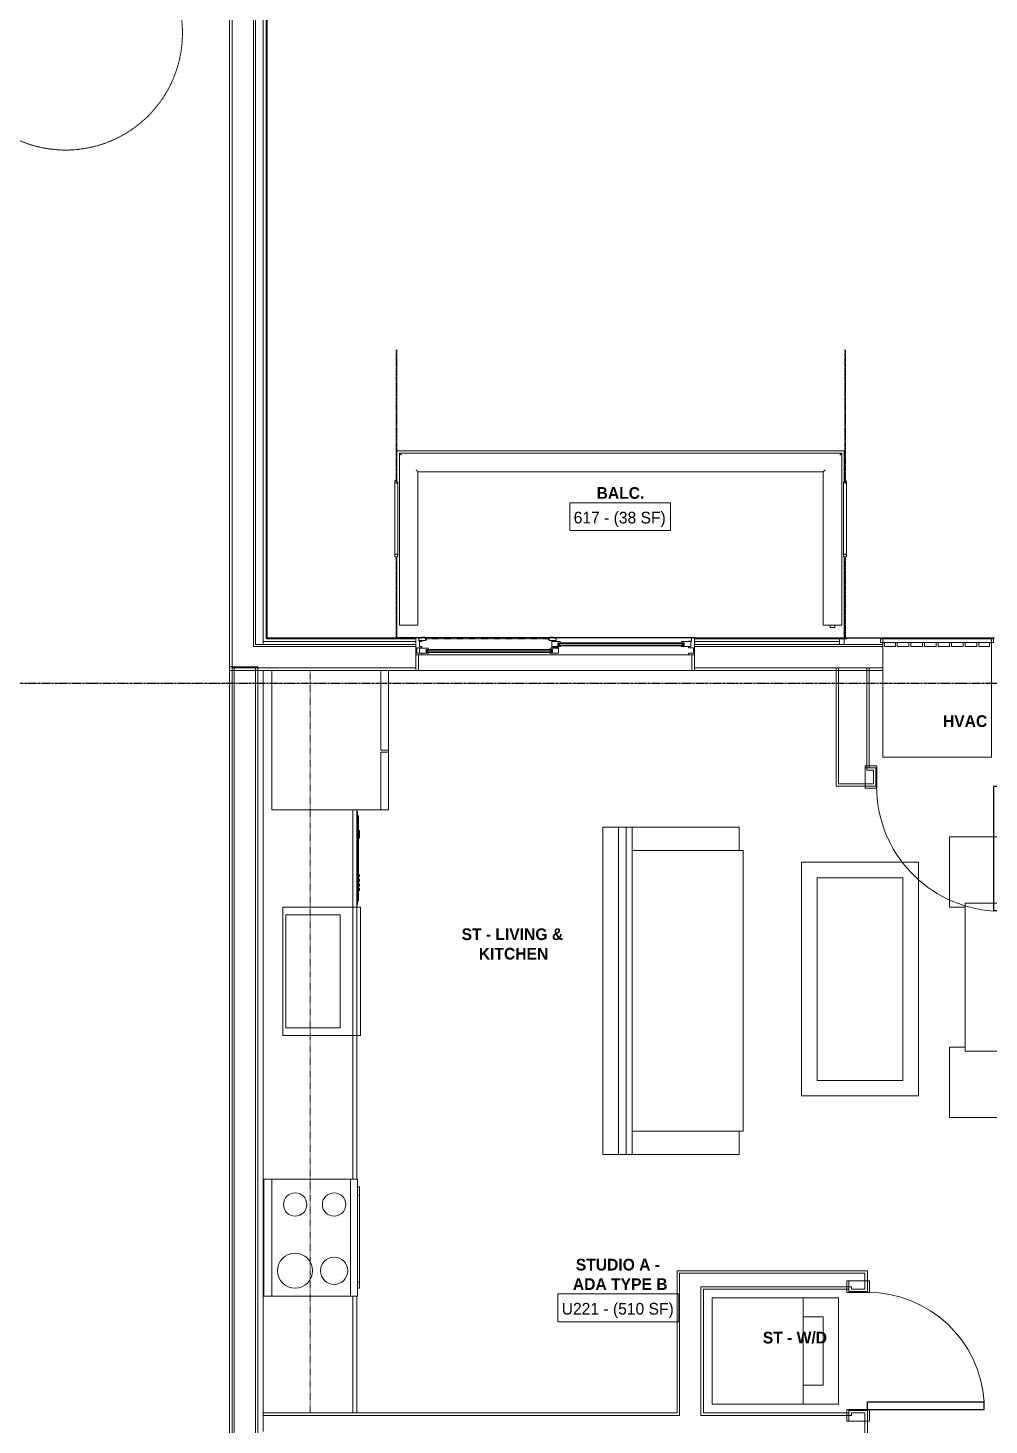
# Model space of a CAD drawing. Header units: inches. Extents: x -4093 to -1777, y 9773 to 12264.
# Drawn here: x -3462.1 to -3215.3, y 10648.8 to 11007.4 of the extents above; entities that cross this region are included whole.
import ezdxf

# ---------------------------------------------------------------- set-up
doc = ezdxf.new("R2010")
doc.units = ezdxf.units.IN
doc.header["$MEASUREMENT"] = 0
for name, pattern in [('Center 1_4_', [0.53125, 0.25, -0.09375, 0.09375, -0.09375]), ('Dash', [0.25, 0.125, -0.125]), ('Grid Line 1_2_', [0.875, 0.5, -0.125, 0.125, -0.125]), ('Hidden 1_8_', [0.1875, 0.125, -0.0625])]:
    doc.linetypes.add(name, pattern=pattern)
for name, color, linetype, lineweight in [('0-1', 7, 'Continuous', 5), ('0-2', 7, 'Continuous', 9), ('A-AREA-IDEN', 2, 'Continuous', 9), ('A-DETL-CNTR', 5, 'Center 1_4_', 9), ('A-DETL-GENF', 92, 'Continuous', 18), ('A-DETL-GENF-2', 92, 'Continuous', 9), ('A-DETL-GENF-HDLN', 1, 'Dash', 9), ('A-DETL-HDLN', 90, 'Hidden 1_8_', 9), ('A-DETL-HDLN-1', 7, 'Hidden 1_8_', 9), ('A-DOOR', 31, 'Continuous', 18), ('A-DOOR-1', 7, 'Continuous', 9), ('A-DOOR-2', 10, 'Continuous', 30), ('A-DOOR-4', 31, 'Continuous', 9), ('A-DOOR-FRAM-2', 31, 'Continuous', 9), ('A-FLOR-1', 7, 'Continuous', 9), ('A-FLOR-2', 192, 'Continuous', 9), ('A-FLOR-HRAL', 11, 'Continuous', 9), ('A-GENM', 5, 'Continuous', 9), ('A-GLAZ-1', 151, 'Continuous', 9), ('A-WALL', 113, 'Continuous', 18), ('A-WALL-1', 7, 'Continuous', 9), ('A-WALL-2', 250, 'Continuous', 18), ('A-WALL-3', 113, 'Continuous', 9), ('I-FURN', 30, 'Continuous', 9), ('I-FURN-1', 7, 'Continuous', 9), ('I-WALL-1', 7, 'Continuous', 9), ('P-SANR-FIXT-1', 7, 'Continuous', 9), ('Q-CASE-1', 7, 'Continuous', 9), ('Q-CASE-HDLN-1', 7, 'Dash', 9), ('Q-SPCQ-1', 7, 'Continuous', 9), ('S-BEAM', 12, 'Continuous', 9), ('S-GRID-1', 1, 'Grid Line 1_2_', 30)]:
    doc.layers.add(name, color=color, linetype=linetype, lineweight=lineweight)
doc.styles.add('Century Gothic', font='ufonts.com_century-gothic.ttf', dxfattribs={"height": 3})
doc.styles.add('Century Gothic_B', font='GOTHICB.TTF', dxfattribs={"height": 3})

# ---------------------------------------------------------------- blocks, each defined once
blk = doc.blocks.new('Entertainment_Center_14771 - Entertainment_Center_14771-1352616-BACKGROUND - 2ND FLOOR')
at = {"layer": 'I-FURN-1'}
for p, q in [((-36, 6.12), (-19, 6.12)), ((-36, 6), (-36, 6.12)), ((-19, 6), (-36, 6)), ((-19, 6), (-36, 6)), ((-36, 6), (-36, -10)), ((-19, 6.12), (19, 6.12)), ((-19, 6), (-19, 6.12)), ((19, 6), (-19, 6)), ((19, 6), (-19, 6)), ((-19, 6), (-19, -6)), ((19, 6.12), (36, 6.12)), ((19, 6.12), (19, 6)), ((36, 6), (19, 6)), ((19, -6), (19, 6)), ((36, 6), (19, 6)), ((36, 6), (36, 6.12)), ((36, -10), (36, 6)), ((-19, -6), (19, -6)), ((-18, -10), (-18, -6)), ((18, -6), (18, -10)), ((-36, -10), (-18, -10)), ((-35.34, -10), (-35.34, -10.03)), ((-35.34, -10.03), (-34.85, -10.03)), ((-34.85, -10.03), (-34.85, -10)), ((-19.66, -10), (-19.66, -10.03)), ((-19.66, -10.03), (-18.66, -10.03)), ((-18.66, -10.03), (-18.66, -10)), ((18, -10), (36, -10)), ((18.66, -10), (18.66, -10.03)), ((18.66, -10.03), (19.66, -10.03)), ((19.66, -10.03), (19.66, -10)), ((34.85, -10), (34.85, -10.03)), ((34.85, -10.03), (35.34, -10.03)), ((35.34, -10.03), (35.34, -10))]:
    blk.add_line(p, q, dxfattribs=at)
blk = doc.blocks.new('Couch-Both_Arms-Generic - 1-1352606-BACKGROUND - 2ND FLOOR')
at = {"layer": 'I-FURN'}
for p, q in [((-42, 13.5), (42, 13.5)), ((42, 13.5), (-42, 13.5)), ((-42, 13.5), (-42, 10)), ((-42, 11.5), (42, 11.5)), ((42, 10), (42, 13.5)), ((-42, 10), (-42, -17.5)), ((-42, 10), (42, 10)), ((-36, -17.5), (-36, 10)), ((36, 10), (36, -17.5)), ((42, -17.5), (42, 10)), ((-42, -17.5), (-36, -17.5)), ((-36, -17.5), (-36, -18.5)), ((36, -18.5), (36, -17.5)), ((36, -17.5), (42, -17.5)), ((-36, -18.5), (36, -18.5))]:
    blk.add_line(p, q, dxfattribs=at)
at = {"layer": 'I-FURN-1'}
for p, q in [((42, 17.5), (-42, 17.5)), ((-42, 17.5), (-42, 13.5)), ((42, 13.5), (42, 17.5))]:
    blk.add_line(p, q, dxfattribs=at)
blk = doc.blocks.new('Table-Coffee - one-1352608-BACKGROUND - 2ND FLOOR')
at = {"layer": 'I-FURN-1'}
for p, q in [((30.72, 18.75), (-29.28, 18.75)), ((-29.28, 18.75), (-29.28, -11.25)), ((30.72, -11.25), (30.72, 18.75)), ((-25.28, -7.25), (-25.28, 14.75)), ((-25.28, 14.75), (26.72, 14.75)), ((26.72, 14.75), (26.72, -7.25)), ((26.72, -7.25), (-25.28, -7.25)), ((-29.28, -11.25), (30.72, -11.25))]:
    blk.add_line(p, q, dxfattribs=at)
blk = doc.blocks.new('SWING - SINGLE - FLUSH - SWING - FLUSH - 2-6 x 6-8 - PASSAGE-4346080-BACKGROUND - 2ND FLOOR')
at = {"layer": 'A-DOOR-1'}
for p, q in [((-15, 2.875), (-18, 2.875)), ((-18, 2.875), (-18, -2.375)), ((-15, -2.375), (-15, 2.875)), ((18, 2.875), (15, 2.875)), ((15, 2.875), (15, -2.375)), ((18, -2.375), (18, 2.875)), ((-18, -2.375), (-15, -2.375)), ((-15, -2.375), (-18, -2.375)), ((-18, -2.375), (-18, -2.875)), ((-18, -2.875), (-15, -2.875)), ((-15, -2.875), (-15, -2.375)), ((15, -2.375), (18, -2.375)), ((18, -2.375), (15, -2.375)), ((15, -2.375), (15, -2.875)), ((15, -2.875), (18, -2.875)), ((18, -2.875), (18, -2.375))]:
    blk.add_line(p, q, dxfattribs=at)
blk.add_arc((15, 2.375), 30.067, 93.81407, 180, dxfattribs=at)
at = {"layer": 'A-DOOR-2'}
for p, q in [((13, 2.375), (13, 32.375)), ((15, 32.375), (13, 32.375)), ((15, 2.375), (15, 32.375)), ((15, 2.375), (13, 2.375))]:
    blk.add_line(p, q, dxfattribs=at)
blk = doc.blocks.new('Stacked Washer and Dryer - 26_x25_ - Private-3627842-BACKGROUND - 2ND FLOOR')
at = {"layer": 'P-SANR-FIXT-1'}
for p, q in [((0, 13.625), (32.4375, 13.625)), ((0, 13.625), (0, -13.625)), ((23.34375, -13.625), (23.34375, 13.625)), ((32.4375, 13.625), (32.4375, -13.625)), ((28.53125, 8.75), (23.34375, 8.75)), ((28.53125, -8.75), (28.53125, 8.75)), ((23.34375, -8.75), (28.53125, -8.75)), ((32.4375, -13.625), (0, -13.625))]:
    blk.add_line(p, q, dxfattribs=at)
blk = doc.blocks.new('SWING - SINGLE - FLUSH - SWING - 32_ x 80_ - WITH ACOUSTICAL SEAL-4346081-BACKGROUND - 2ND FLOOR')
at = {"layer": 'A-DOOR-1'}
for p, q in [((-19, 2.37), (-19, 2.87)), ((-19, 2.87), (-16, 2.87)), ((-19, 2.37), (-16, 2.37)), ((-19, -2.88), (-19, 2.37)), ((-16, 2.37), (-19, 2.37)), ((-16, 2.87), (-16, 2.37)), ((-16, 2.37), (-16, -2.88)), ((16, 2.37), (16, 2.87)), ((16, 2.87), (19, 2.87)), ((16, 2.37), (19, 2.37)), ((16, -2.88), (16, 2.37)), ((19, 2.37), (16, 2.37)), ((19, 2.87), (19, 2.37)), ((19, 2.37), (19, -2.88)), ((-16, -2.88), (-19, -2.88)), ((19, -2.88), (16, -2.88))]:
    blk.add_line(p, q, dxfattribs=at)
blk.add_arc((16, -2.38), 32.07, 180, 266.4241, dxfattribs=at)
at = {"layer": 'A-DOOR-2'}
for p, q in [((14, -2.38), (14, -34.38)), ((16, -2.38), (14, -2.38)), ((16, -2.38), (16, -34.38)), ((16, -34.38), (14, -34.38))]:
    blk.add_line(p, q, dxfattribs=at)
blk = doc.blocks.new('OD_CW_Base Cabinet - OD_CW_Base Cabinet-V29-BACKGROUND - 2ND FLOOR')
at = {"layer": 'Q-CASE-1'}
for p, q in [((36.49, 0), (131.34, 0)), ((161.34, 0), (191.34, 0)), ((0.74, -24), (0.74, -21.81)), ((191.34, -24), (0.74, -24))]:
    blk.add_line(p, q, dxfattribs=at)
blk = doc.blocks.new('OD_CW_Upper Cabinet - OD_CW_Upper Cabinet-4366993-BACKGROUND - 2ND FLOOR')
at = {"layer": 'Q-CASE-HDLN-1'}
for p, q in [((0.74, -24), (0.74, -12)), ((0.74, -12), (191.34, -12)), ((191.34, -12), (191.34, -24)), ((191.34, -24), (0.74, -24))]:
    blk.add_line(p, q, dxfattribs=at)
blk = doc.blocks.new('Refrigerator_-_Side-by-Side_6047 - 36_ X 30_-345559-BACKGROUND - 2ND FLOOR')
at = {"layer": 'Q-SPCQ-1'}
for p, q in [((17.87, 14.42), (-17.88, 14.42)), ((-17.88, 14.42), (-17.88, -15.58)), ((17.87, -15.58), (17.87, 14.42)), ((-17.88, -13.58), (-3.13, -13.58)), ((-17.88, -13.58), (-17.88, -15.58)), ((-3.13, -15.58), (-3.13, -13.58)), ((-2.63, -13.58), (17.87, -13.58)), ((-2.63, -13.58), (-2.63, -15.58)), ((17.87, -15.58), (17.87, -13.58)), ((-17.88, -15.58), (17.87, -15.58)), ((-3.13, -15.58), (-17.88, -15.58)), ((17.87, -15.58), (-2.63, -15.58))]:
    blk.add_line(p, q, dxfattribs=at)
blk = doc.blocks.new('Stainless Steel Farmhous Kitchen Sink - Stainless Steel Farmhous Kitchen Sink-4315883-BACKGROUND - 2ND FLOOR')
at = {"layer": 'P-SANR-FIXT-1'}
for p, q in [((-33, 22.2), (-33, 2.25)), ((0, 22.2), (-33, 22.2)), ((0, 2.25), (0, 22.2)), ((-31, 3), (-31, 16.96)), ((-31, 16.96), (-2, 16.96)), ((-2, 16.96), (-2, 3)), ((-33, 2.25), (0, 2.25)), ((-2, 3), (-31, 3))]:
    blk.add_line(p, q, dxfattribs=at)
blk = doc.blocks.new('CTR - 1st Phase - Unit Layouts_rvt-1-BACKGROUND - 2ND FLOOR')
at = {"layer": 'A-DETL-HDLN-1'}
blk.add_circle((-3452.42, 11006.09), 30, dxfattribs=at)
at = {"layer": 'A-FLOR-1'}
blk.add_line((-3291.66, 10842.51), (-3361.79, 10842.51), dxfattribs=at)
at = {"layer": 'A-WALL-1'}
for p, q in [((-3244.39, 10817.51), (-3246.07, 10817.51)), ((-3244.39, 10812.76), (-3244.39, 10817.51)), ((-3246.07, 10812.76), (-3244.39, 10812.76)), ((-3251.3, 10688.41), (-3295.42, 10688.41)), ((-3295.42, 10688.41), (-3295.42, 10687.78)), ((-3247.17, 10688.41), (-3251.3, 10688.41)), ((-3246.55, 10688.41), (-3247.17, 10688.41)), ((-3246.55, 10683.03), (-3246.55, 10688.41)), ((-3295.42, 10687.78), (-3295.42, 10683.66)), ((-3295.42, 10683.66), (-3295.42, 10651.91)), ((-3288.67, 10683.66), (-3251.3, 10683.66)), ((-3288.67, 10651.91), (-3288.67, 10683.66)), ((-3251.3, 10683.66), (-3251.3, 10683.03)), ((-3251.3, 10683.03), (-3246.55, 10683.03)), ((-3251.3, 10652.53), (-3251.3, 10651.91)), ((-3246.55, 10652.53), (-3251.3, 10652.53)), ((-3246.55, 10643.91), (-3246.55, 10652.53)), ((-3295.42, 10651.91), (-3401.67, 10651.91)), ((-3401.67, 10651.91), (-3401.67, 10647.16)), ((-3251.3, 10651.91), (-3288.67, 10651.91))]:
    blk.add_line(p, q, dxfattribs=at)
at = {"layer": 'A-WALL-2'}
for p, q in [((-3253.95, 10813.38), (-3253.95, 10843.13)), ((-3246.7, 10816.88), (-3246.7, 10843.13)), ((-3246.07, 10816.88), (-3246.7, 10816.88)), ((-3245.01, 10816.88), (-3246.07, 10816.88)), ((-3245.01, 10815.13), (-3245.01, 10816.88)), ((-3245.01, 10813.38), (-3245.01, 10815.13)), ((-3246.7, 10813.38), (-3253.95, 10813.38)), ((-3246.07, 10813.38), (-3246.7, 10813.38)), ((-3246.07, 10813.38), (-3245.01, 10813.38)), ((-3294.8, 10687.78), (-3251.3, 10687.78)), ((-3294.8, 10684.28), (-3294.8, 10687.78)), ((-3251.3, 10687.78), (-3250.67, 10687.78)), ((-3250.67, 10687.78), (-3247.17, 10687.78)), ((-3247.17, 10683.66), (-3247.17, 10687.78)), ((-3294.8, 10683.66), (-3294.8, 10684.28)), ((-3294.8, 10683.66), (-3294.8, 10651.91)), ((-3289.3, 10684.28), (-3251.3, 10684.28)), ((-3289.3, 10683.66), (-3289.3, 10684.28)), ((-3289.3, 10683.66), (-3289.3, 10651.91)), ((-3251.3, 10684.28), (-3250.67, 10684.28)), ((-3250.67, 10684.28), (-3250.67, 10683.66)), ((-3250.67, 10683.66), (-3248.92, 10683.66)), ((-3248.92, 10683.66), (-3247.17, 10683.66)), ((-3294.8, 10651.28), (-3401.67, 10651.28)), ((-3294.8, 10651.91), (-3294.8, 10651.28)), ((-3289.3, 10651.91), (-3289.3, 10651.28)), ((-3289.3, 10651.28), (-3288.67, 10651.28)), ((-3251.3, 10651.28), (-3288.67, 10651.28)), ((-3250.67, 10651.28), (-3251.3, 10651.28)), ((-3250.67, 10651.91), (-3250.67, 10651.28)), ((-3248.92, 10651.91), (-3250.67, 10651.91)), ((-3247.17, 10651.91), (-3248.92, 10651.91)), ((-3247.17, 10643.91), (-3247.17, 10651.91))]:
    blk.add_line(p, q, dxfattribs=at)
at = {"layer": 'I-WALL-1'}
for p, q in [((-3254.57, 10843.13), (-3254.57, 10812.76)), ((-3246.07, 10843.13), (-3254.57, 10843.13)), ((-3246.07, 10817.51), (-3246.07, 10843.13)), ((-3254.57, 10812.76), (-3253.95, 10812.76)), ((-3253.95, 10812.76), (-3246.07, 10812.76))]:
    blk.add_line(p, q, dxfattribs=at)
at = {"layer": 'Q-CASE-1'}
for p, q in [((-3401.67, 10842.51), (-3399.49, 10842.51)), ((-3401.67, 10651.91), (-3401.67, 10842.51)), ((-3378.67, 10806.76), (-3378.67, 10711.91)), ((-3378.67, 10711.91), (-3378.67, 10806.76)), ((-3377.67, 10806.76), (-3377.67, 10711.91)), ((-3378.67, 10681.91), (-3378.67, 10651.91)), ((-3378.67, 10651.91), (-3378.67, 10681.91)), ((-3377.67, 10681.91), (-3377.67, 10651.91))]:
    blk.add_line(p, q, dxfattribs=at)
at = {"layer": 'Q-SPCQ-1'}
for p, q in [((-3377.65, 10806.26), (-3377.67, 10806.26)), ((-3377.46, 10783.33), (-3377.46, 10806.06)), ((-3377.21, 10805.17), (-3377.46, 10805.17)), ((-3377.21, 10805.17), (-3377.21, 10783.35)), ((-3376.96, 10801.44), (-3377.21, 10801.44)), ((-3377.21, 10799.47), (-3376.96, 10799.47)), ((-3376.96, 10801.44), (-3376.96, 10800.45)), ((-3376.96, 10800.45), (-3376.96, 10799.47)), ((-3376.96, 10790.11), (-3377.21, 10790.11)), ((-3377.21, 10789.52), (-3376.96, 10789.52)), ((-3376.96, 10788.93), (-3377.21, 10788.93)), ((-3377.21, 10788.34), (-3376.96, 10788.34)), ((-3376.96, 10790.11), (-3376.96, 10789.52)), ((-3376.96, 10788.93), (-3376.96, 10788.34)), ((-3376.96, 10787.75), (-3377.21, 10787.75)), ((-3377.21, 10787.16), (-3376.96, 10787.16)), ((-3376.96, 10786.57), (-3377.21, 10786.57)), ((-3377.21, 10785.98), (-3376.96, 10785.98)), ((-3376.96, 10787.75), (-3376.96, 10787.16)), ((-3376.96, 10786.57), (-3376.96, 10785.98)), ((-3377.67, 10782.26), (-3377.65, 10782.26)), ((-3377.21, 10783.35), (-3377.46, 10783.35)), ((-3377.46, 10782.46), (-3377.46, 10783.33)), ((-3401.49, 10711.91), (-3399.49, 10711.91)), ((-3401.49, 10681.91), (-3401.49, 10711.91)), ((-3399.49, 10711.91), (-3379.24, 10711.91)), ((-3399.49, 10681.91), (-3399.49, 10711.91)), ((-3379.24, 10681.91), (-3379.24, 10711.91)), ((-3377.49, 10711.91), (-3379.24, 10711.91)), ((-3379.24, 10711.91), (-3379.24, 10681.91)), ((-3377.49, 10711.91), (-3377.49, 10681.91)), ((-3376.99, 10709.91), (-3377.49, 10709.91)), ((-3376.99, 10709.91), (-3376.99, 10707.78)), ((-3376.99, 10707.78), (-3377.49, 10707.78)), ((-3376.99, 10707.78), (-3376.99, 10685.52)), ((-3377.49, 10685.52), (-3376.99, 10685.52)), ((-3376.99, 10685.52), (-3376.99, 10683.91)), ((-3399.49, 10681.91), (-3401.49, 10681.91)), ((-3379.24, 10681.91), (-3399.49, 10681.91)), ((-3379.24, 10681.91), (-3377.49, 10681.91)), ((-3377.49, 10683.91), (-3376.99, 10683.91))]:
    blk.add_line(p, q, dxfattribs=at)
for centre, radius, start, end in [((-3377.65, 10806.06), 0.197, 0, 90), ((-3377.65, 10806.06), 0.197, 15, 75), ((-3378.53, 10783.33), 1.07, 323.6564, 0), ((-3377.65, 10782.46), 0.197, 270, 0), ((-3393.49, 10705.41), 3, 90, 270), ((-3393.49, 10705.41), 3, 270, 90), ((-3383.49, 10705.41), 3, 90, 270), ((-3383.49, 10705.41), 3, 270, 90), ((-3393.49, 10688.41), 4.5, 90, 270), ((-3393.49, 10688.41), 4.5, 270, 90), ((-3383.49, 10688.41), 3.5, 90, 270), ((-3383.49, 10688.41), 3.5, 270, 90)]:
    blk.add_arc(centre, radius, start, end, dxfattribs=at)
at = {"layer": '0-2'}
for name, p, rotation in [('OD_CW_Base Cabinet - OD_CW_Base Cabinet-V29-BACKGROUND - 2ND FLOOR', (-3377.67, 10843.25), 270.0000000000046), ('OD_CW_Upper Cabinet - OD_CW_Upper Cabinet-4366993-BACKGROUND - 2ND FLOOR', (-3377.67, 10843.25), 269.9999999999841), ('Refrigerator_-_Side-by-Side_6047 - 36_ X 30_-345559-BACKGROUND - 2ND FLOOR', (-3385.06, 10824.63), 89.99999999999937), ('Couch-Both_Arms-Generic - 1-1352606-BACKGROUND - 2ND FLOOR', (-3296.95, 10760.26), 89.9999999999797), ('Entertainment_Center_14771 - Entertainment_Center_14771-1352616-BACKGROUND - 2ND FLOOR', (-3215.45, 10763.77), 269.9999999999737), ('Table-Coffee - one-1352608-BACKGROUND - 2ND FLOOR', (-3252.2, 10763.98), 269.9999999999835), ('Stainless Steel Farmhous Kitchen Sink - Stainless Steel Farmhous Kitchen Sink-4315883-BACKGROUND - 2ND FLOOR', (-3398.9, 10748.76), 269.9999999999998), ('SWING - SINGLE - FLUSH - SWING - FLUSH - 2-6 x 6-8 - PASSAGE-4346080-BACKGROUND - 2ND FLOOR', (-3248.92, 10667.78), 269.9999999999741)]:
    blk.add_blockref(name, p, dxfattribs=dict(at, rotation=rotation))
for name, p in [('SWING - SINGLE - FLUSH - SWING - 32_ x 80_ - WITH ACOUSTICAL SEAL-4346081-BACKGROUND - 2ND FLOOR', (-3228.14, 10815.13)), ('Stacked Washer and Dryer - 26_x25_ - Private-3627842-BACKGROUND - 2ND FLOOR', (-3286.42, 10667.78))]:
    blk.add_blockref(name, p, dxfattribs=at)
blk = doc.blocks.new('CTR - 1st Phase - Common Walls_rvt-1-BACKGROUND - 2ND FLOOR')
at = {"layer": 'A-WALL-2'}
for p, q in [((-3409.67, 10451.54), (-3409.67, 10843.41)), ((-3409.17, 10452.04), (-3409.17, 10843.41)), ((-3403.67, 10457.54), (-3403.67, 10843.41))]:
    blk.add_line(p, q, dxfattribs=at)
at = {"layer": 'I-WALL-1'}
for p, q in [((-3410.3, 10843.41), (-3410.3, 10450.91)), ((-3403.05, 10843.41), (-3410.3, 10843.41)), ((-3403.05, 10458.16), (-3403.05, 10843.41))]:
    blk.add_line(p, q, dxfattribs=at)
blk = doc.blocks.new('CTR - 1st Phase - Structure_rvt-1-BACKGROUND - 2ND FLOOR')
at = {"layer": 'S-GRID-1'}
blk.add_line((-1777.25, 10839.19), (-4076.95, 10839.19), dxfattribs=at)
blk = doc.blocks.new('V-Series_EWC4_SPVU_RFA_2015 - 2ND AND 3RD FLOOR-2226480-BACKGROUND - 2ND FLOOR')
at = {"layer": 'A-GENM'}
for p, q in [((-3859.97, 11740.34), (-3859.97, 11739.78)), ((-3858.97, 11740.34), (-3859.97, 11740.34)), ((-3859.97, 11739.78), (-3859.97, 11711.9)), ((-3858.97, 11739.78), (-3859.97, 11739.78)), ((-3859.97, 11739.78), (-3858.97, 11739.78)), ((-3858.97, 11739.78), (-3858.97, 11740.34)), ((-3858.97, 11711.9), (-3858.97, 11739.78)), ((-3829.54, 11739.78), (-3858.97, 11739.78)), ((-3858.97, 11739.78), (-3858.97, 11739.34)), ((-3858.97, 11739.34), (-3857.97, 11739.34)), ((-3857.97, 11739.34), (-3857.97, 11736.54)), ((-3829.54, 11711.9), (-3829.54, 11739.78)), ((-3857.97, 11736.54), (-3858.97, 11736.54)), ((-3858.97, 11736.54), (-3858.97, 11736.04)), ((-3858.97, 11736.04), (-3857.97, 11736.04)), ((-3857.97, 11736.04), (-3857.97, 11733.06)), ((-3857.97, 11733.06), (-3858.97, 11733.06)), ((-3858.97, 11733.06), (-3858.97, 11732.56)), ((-3858.97, 11732.56), (-3857.97, 11732.56)), ((-3857.97, 11732.56), (-3857.97, 11729.57)), ((-3857.97, 11729.57), (-3858.97, 11729.57)), ((-3858.97, 11729.57), (-3858.97, 11729.07)), ((-3858.97, 11729.07), (-3857.97, 11729.07)), ((-3857.97, 11729.07), (-3857.97, 11726.09)), ((-3857.97, 11726.09), (-3858.97, 11726.09)), ((-3858.97, 11726.09), (-3858.97, 11725.59)), ((-3858.97, 11725.59), (-3857.97, 11725.59)), ((-3857.97, 11725.59), (-3857.97, 11722.61)), ((-3857.97, 11722.61), (-3858.97, 11722.61)), ((-3858.97, 11722.61), (-3858.97, 11722.11)), ((-3858.97, 11722.11), (-3857.97, 11722.11)), ((-3857.97, 11722.11), (-3857.97, 11719.12)), ((-3857.97, 11719.12), (-3858.97, 11719.12)), ((-3858.97, 11719.12), (-3858.97, 11718.62)), ((-3858.97, 11718.62), (-3857.97, 11718.62)), ((-3857.97, 11718.62), (-3857.97, 11715.64)), ((-3857.97, 11715.64), (-3858.97, 11715.64)), ((-3858.97, 11715.64), (-3858.97, 11715.14)), ((-3858.97, 11715.14), (-3857.97, 11715.14)), ((-3857.97, 11715.14), (-3857.97, 11712.34)), ((-3859.97, 11711.9), (-3858.97, 11711.9)), ((-3859.97, 11711.9), (-3859.97, 11711.34)), ((-3858.97, 11711.9), (-3859.97, 11711.9)), ((-3859.97, 11711.34), (-3858.97, 11711.34)), ((-3857.97, 11712.34), (-3858.97, 11712.34)), ((-3858.97, 11712.34), (-3858.97, 11711.9)), ((-3858.97, 11711.34), (-3858.97, 11711.9)), ((-3858.97, 11711.9), (-3829.54, 11711.9))]:
    blk.add_line(p, q, dxfattribs=at)
blk = doc.blocks.new('Perforated Panel at Magic-Pak - hvac panel - 2nd floor 2-2702973-BACKGROUND - 2ND FLOOR')
at = {"layer": 'A-GLAZ-1'}
for p, q in [((19.01, 4.19), (-19.01, 4.19)), ((-19.01, 4.12), (19.01, 4.12))]:
    blk.add_line(p, q, dxfattribs=at)
blk = doc.blocks.new('Door-Sliding-Marvin-2_Panel_Patio_Door-Essential - RR-MARVIN ESSENTIAL SLIDING - 6_-0_X6_-10_ - 2ND FLOOR-3440528-BACKGROUND - 2ND FLOOR')
at = {"layer": 'A-DETL-GENF'}
for p, q in [((-35.75, 0.19), (-34.25, 0.19)), ((-35.75, -4.28), (-35.75, 0.19)), ((-34.25, 0.19), (-34.25, -0.1)), ((35.75, 0.19), (34.25, 0.19)), ((34.25, 0.19), (34.25, -0.1)), ((35.75, -4.28), (35.75, 0.19)), ((-37.25, -3.19), (-37.25, -3.23)), ((-35.91, -3.19), (-37.25, -3.19)), ((-35.75, -3.23), (-37.25, -3.23)), ((-35.75, -3.08), (-35.91, -3.08)), ((-35.91, -3.19), (-35.91, -3.08)), ((-35.5, -0.25), (-34.39, -0.25)), ((-35.5, -1.63), (-35.5, -0.25)), ((-35.5, -1.63), (-34.25, -1.63)), ((-34.25, -3.31), (-35, -3.31)), ((-35, -3.31), (-35, -4.28)), ((-32.41, -1.94), (-34.81, -1.94)), ((-34.81, -1.94), (-34.81, -3.19)), ((-34.81, -3.19), (-32.46, -3.19)), ((-34.39, -0.25), (-34.25, -0.1)), ((-34.25, -1.63), (-34.25, -1.94)), ((-34.25, -3.19), (-34.25, -3.31)), ((-33.09, -2.13), (-32.34, -2.13)), ((-33.09, -2.88), (-33.09, -2.13)), ((-32.38, -2.88), (-33.09, -2.88)), ((-32.98, -2.13), (-0.77, -2.13)), ((-32.98, -2.27), (-32.98, -2.13)), ((-32.98, -2.27), (-0.77, -2.27)), ((-32.98, -2.72), (-0.77, -2.72)), ((-32.98, -2.72), (-32.98, -2.88)), ((-32.98, -2.88), (-0.77, -2.88)), ((-32.87, -2.72), (-32.87, -2.27)), ((-32.61, -2.72), (-32.61, -2.27)), ((-32.46, -3.19), (-32.38, -2.88)), ((-32.34, -2), (-32.41, -1.94)), ((-32.34, -2.13), (-32.34, -2)), ((-1.41, -2), (-1.34, -1.94)), ((-1.41, -2.13), (-1.41, -2)), ((-0.66, -2.13), (-1.41, -2.13)), ((-1.29, -3.19), (-1.38, -2.88)), ((-1.38, -2.88), (-0.66, -2.88)), ((-1.34, -1.94), (0.87, -1.94)), ((0.87, -3.19), (-1.29, -3.19)), ((-1.14, -2.72), (-1.14, -2.27)), ((1.34, -0.25), (-0.88, -0.25)), ((-0.88, -0.25), (-0.88, -1.72)), ((-0.88, -1.5), (1.29, -1.5)), ((0.24, -1.82), (-0.88, -1.72)), ((-0.88, -2.72), (-0.88, -2.27)), ((-0.77, -2.27), (-0.77, -2.13)), ((-0.77, -2.72), (-0.77, -2.88)), ((-0.66, -2.88), (-0.66, -2.13)), ((-0.24, -1.58), (-0.43, -1.58)), ((-0.43, -1.58), (-0.43, -1.68)), ((-0.43, -1.68), (0.43, -1.76)), ((-0.24, -1.51), (-0.24, -1.58)), ((-0.24, -1.62), (-0.24, -1.7)), ((-0.24, -1.62), (0.87, -1.72)), ((-0.24, -4.05), (-0.24, -3.53)), ((-0.24, -3.53), (1.51, -3.53)), ((0.24, -1.82), (0.24, -1.74)), ((0.24, -1.86), (0.43, -1.86)), ((0.24, -1.93), (0.24, -1.86)), ((0.43, -1.86), (0.43, -1.76)), ((0.66, -1.19), (0.66, -0.44)), ((0.66, -0.44), (1.41, -0.44)), ((1.37, -1.19), (0.66, -1.19)), ((0.77, -0.44), (33.04, -0.44)), ((0.77, -0.58), (0.77, -0.44)), ((0.77, -0.58), (33.04, -0.58)), ((0.77, -1.04), (33.04, -1.04)), ((0.77, -1.04), (0.77, -1.19)), ((0.77, -1.19), (33.04, -1.19)), ((0.87, -1.72), (0.87, -3.19)), ((0.88, -1.04), (0.88, -0.58)), ((1.14, -1.04), (1.14, -0.58)), ((1.29, -1.5), (1.37, -1.19)), ((1.41, -0.31), (1.34, -0.25)), ((1.41, -0.44), (1.41, -0.31)), ((1.51, -3.53), (1.51, -3.65)), ((32.41, -0.31), (32.47, -0.25)), ((32.41, -0.44), (32.41, -0.31)), ((33.16, -0.44), (32.41, -0.44)), ((32.52, -1.5), (32.44, -1.19)), ((32.44, -1.19), (33.16, -1.19)), ((32.47, -0.25), (34.84, -0.25)), ((34.84, -1.5), (32.52, -1.5)), ((32.68, -1.04), (32.68, -0.58)), ((32.93, -1.04), (32.93, -0.58)), ((33.04, -0.58), (33.04, -0.44)), ((33.04, -1.04), (33.04, -1.19)), ((33.16, -1.19), (33.16, -0.44)), ((33.25, -3.53), (33.25, -3.65)), ((35, -3.53), (33.25, -3.53)), ((34.39, -0.25), (34.25, -0.1)), ((35.5, -1.63), (34.25, -1.63)), ((34.25, -1.63), (34.25, -1.94)), ((34.81, -1.94), (34.25, -1.94)), ((34.81, -3.19), (34.25, -3.19)), ((34.25, -3.19), (34.25, -3.31)), ((34.25, -3.31), (35, -3.31)), ((35.5, -0.25), (34.39, -0.25)), ((34.81, -1.94), (34.81, -3.19)), ((34.84, -0.25), (34.84, -1.5)), ((35, -3.31), (35, -4.28)), ((35.5, -1.63), (35.5, -0.25)), ((35.75, -3.08), (35.9, -3.08)), ((35.75, -3.23), (37.25, -3.23)), ((35.9, -3.19), (35.9, -3.08)), ((35.9, -3.19), (37.25, -3.19)), ((37.25, -3.19), (37.25, -3.23)), ((-35, -4.28), (-35.75, -4.28)), ((0.34, -4.05), (-0.24, -4.05)), ((0.6, -4.36), (0.34, -4.05)), ((1.35, -4.36), (0.6, -4.36)), ((1.35, -4.05), (1.51, -4.05)), ((1.35, -4.05), (1.35, -4.36)), ((1.51, -3.65), (1.75, -3.65)), ((1.51, -3.69), (1.51, -4.05)), ((1.71, -3.69), (1.51, -3.69)), ((1.64, -3.83), (1.64, -3.94)), ((1.64, -3.83), (1.71, -3.83)), ((1.75, -3.94), (1.64, -3.94)), ((1.71, -3.83), (1.71, -3.69)), ((1.75, -3.65), (1.75, -3.94)), ((33.25, -3.65), (33.01, -3.65)), ((33.01, -3.65), (33.01, -3.94)), ((33.01, -3.94), (33.12, -3.94)), ((33.05, -3.69), (33.25, -3.69)), ((33.05, -3.83), (33.05, -3.69)), ((33.12, -3.83), (33.05, -3.83)), ((33.12, -3.83), (33.12, -3.94)), ((33.25, -3.69), (33.25, -4.05)), ((33.41, -4.05), (33.25, -4.05)), ((33.41, -4.05), (33.41, -4.36)), ((33.41, -4.36), (34.16, -4.36)), ((34.16, -4.36), (34.42, -4.05)), ((34.42, -4.05), (35, -4.05)), ((35, -4.28), (35.75, -4.28))]:
    blk.add_line(p, q, dxfattribs=at)
at = {"layer": 'A-DETL-GENF-2'}
for p, q in [((-32.87, -2.72), (-32.87, -2.27)), ((-32.61, -2.72), (-32.61, -2.27))]:
    blk.add_line(p, q, dxfattribs=at)
at = {"layer": 'A-DETL-GENF-HDLN'}
blk.add_line((1.75, -3.94), (33.01, -3.94), dxfattribs=at)
at = {"layer": 'A-DOOR'}
for p, q in [((-35.75, 4.19), (-35.06, 4.19)), ((-35.75, 0.22), (-35.75, 4.19)), ((-35.06, 4.19), (-35.06, 0.22)), ((35.06, 4.19), (35.75, 4.19)), ((35.06, 0.22), (35.06, 4.19)), ((35.75, 4.19), (35.75, 0.22)), ((-35.06, 0.22), (-35.75, 0.22)), ((35.75, 0.22), (35.06, 0.22))]:
    blk.add_line(p, q, dxfattribs=at)
at = {"layer": 'A-DOOR-4'}
for p, q in [((-35.75, -4.25), (-35.75, -4.19)), ((35.75, -4.19), (-35.75, -4.19)), ((35.75, -4.25), (-35.75, -4.25)), ((35.75, -4.19), (35.75, -4.25)), ((40.68, -4.25), (35.75, -4.25)), ((40.68, -4.19), (40.68, -4.25))]:
    blk.add_line(p, q, dxfattribs=at)
at = {"layer": 'A-DOOR-FRAM-2'}
for p, q in [((-35.75, 0.19), (35.75, 0.19)), ((-35.75, -4.28), (-35.75, 0.19)), ((35.75, 0.19), (35.75, -4.28)), ((35.75, -4.28), (-35.75, -4.28))]:
    blk.add_line(p, q, dxfattribs=at)
blk = doc.blocks.new('Railing - Baluster_01-2700443-BACKGROUND - 2ND FLOOR')
at = {"layer": 'A-FLOR-HRAL'}
for p, q in [((-0.59, 1.18), (0.59, 1.18)), ((-0.59, 0.59), (-0.59, 1.18)), ((0.59, 1.18), (0.59, 0.59))]:
    blk.add_line(p, q, dxfattribs=at)
blk = doc.blocks.new('Railing - Railing-3415169-BACKGROUND - 2ND FLOOR')
at = {"layer": 'A-FLOR-HRAL'}
for p, q in [((-3253.15, 10898.25), (-3366.7, 10898.25)), ((-3366.7, 10898.25), (-3366.7, 10854.14)), ((-3253.15, 10854.14), (-3253.15, 10898.25)), ((-3361.97, 10893.53), (-3257.87, 10893.53)), ((-3361.97, 10854.14), (-3361.97, 10893.53)), ((-3257.87, 10893.53), (-3257.87, 10854.14)), ((-3366.23, 10854.14), (-3366.7, 10854.14)), ((-3362.45, 10854.14), (-3366.23, 10854.14)), ((-3361.97, 10854.14), (-3362.45, 10854.14)), ((-3257.4, 10854.14), (-3257.87, 10854.14)), ((-3253.62, 10854.14), (-3257.4, 10854.14)), ((-3253.15, 10854.14), (-3253.62, 10854.14))]:
    blk.add_line(p, q, dxfattribs=at)
for points, knots in [([(-3366.7, 10898.25), (-3366.7, 10898.25), (-3366.69, 10898.24), (-3366.66, 10898.22), (-3366.64, 10898.19), (-3366.61, 10898.16), (-3366.58, 10898.13), (-3366.55, 10898.11), (-3366.51, 10898.07), (-3366.47, 10898.02), (-3366.44, 10897.99), (-3366.4, 10897.95), (-3366.33, 10897.88), (-3366.27, 10897.82), (-3366.23, 10897.78)], [0, 0, 0, 0, 0.166667, 0.25, 0.333333, 0.416667, 0.458333, 0.5, 0.583333, 0.666667, 0.708333, 0.75, 0.833333, 1, 1, 1, 1]), ([(-3253.15, 10898.25), (-3253.15, 10898.25), (-3253.16, 10898.24), (-3253.18, 10898.22), (-3253.21, 10898.19), (-3253.24, 10898.16), (-3253.27, 10898.13), (-3253.29, 10898.11), (-3253.33, 10898.07), (-3253.38, 10898.02), (-3253.41, 10897.99), (-3253.45, 10897.95), (-3253.52, 10897.88), (-3253.58, 10897.82), (-3253.62, 10897.78)], [0, 0, 0, 0, 0.166667, 0.25, 0.333333, 0.416667, 0.458333, 0.5, 0.583333, 0.666667, 0.708333, 0.75, 0.833333, 1, 1, 1, 1]), ([(-3362.45, 10894), (-3362.4, 10893.96), (-3362.34, 10893.9), (-3362.27, 10893.82), (-3362.22, 10893.77), (-3362.18, 10893.74), (-3362.15, 10893.7), (-3362.12, 10893.67), (-3362.09, 10893.64), (-3362.06, 10893.62), (-3362.04, 10893.59), (-3362.01, 10893.56), (-3361.98, 10893.54), (-3361.97, 10893.53), (-3361.97, 10893.53)], [0, 0, 0, 0, 0.166667, 0.25, 0.333333, 0.375, 0.416667, 0.5, 0.541667, 0.583333, 0.666667, 0.75, 0.833333, 1, 1, 1, 1]), ([(-3257.4, 10894), (-3257.44, 10893.96), (-3257.5, 10893.9), (-3257.58, 10893.82), (-3257.63, 10893.77), (-3257.66, 10893.74), (-3257.7, 10893.7), (-3257.73, 10893.67), (-3257.76, 10893.64), (-3257.78, 10893.62), (-3257.81, 10893.59), (-3257.84, 10893.56), (-3257.87, 10893.54), (-3257.87, 10893.53), (-3257.87, 10893.53)], [0, 0, 0, 0, 0.166667, 0.25, 0.333333, 0.375, 0.416667, 0.5, 0.541667, 0.583333, 0.666667, 0.75, 0.833333, 1, 1, 1, 1])]:
    blk.add_open_spline(points, degree=3, knots=knots, dxfattribs=at)
at = {"rotation": 180}
blk.add_blockref('Railing - Baluster_01-2700443-BACKGROUND - 2ND FLOOR', (-3255.51, 10854.73), dxfattribs=at)
blk = doc.blocks.new('Walls 29 - Walls 1-3287339-BACKGROUND - 2ND FLOOR')
at = {"layer": 'S-BEAM'}
for p, q in [((-3252.7, 10890.93), (-3252.7, 10871.99)), ((-3251.95, 10871.99), (-3251.95, 10890.93))]:
    blk.add_line(p, q, dxfattribs=at)
at = {"layer": 'S-BEAM', "flags": 128}
for points in [[(-3251.95, 10871.99), (-3251.96, 10872.09), (-3252, 10872.18), (-3252.05, 10872.26), (-3252.12, 10872.32), (-3252.2, 10872.37), (-3252.28, 10872.39), (-3252.37, 10872.39), (-3252.46, 10872.37), (-3252.54, 10872.32), (-3252.61, 10872.26), (-3252.66, 10872.18), (-3252.69, 10872.09), (-3252.7, 10871.99)], [(-3252.7, 10871.99), (-3252.69, 10871.89), (-3252.66, 10871.8), (-3252.61, 10871.72), (-3252.54, 10871.66), (-3252.46, 10871.62), (-3252.37, 10871.59), (-3252.28, 10871.59), (-3252.2, 10871.62), (-3252.12, 10871.66), (-3252.05, 10871.72), (-3252, 10871.8), (-3251.96, 10871.89), (-3251.95, 10871.99)]]:
    blk.add_lwpolyline(points, dxfattribs=at)
at = {"layer": 'S-BEAM'}
blk.add_ellipse((-3252.33, 10890.93), major_axis=(0.375, 0), ratio=0.93544, start_param=0, end_param=2.081897, dxfattribs=at)
blk = doc.blocks.new('Walls 32 - Walls 1-3287348-BACKGROUND - 2ND FLOOR')
at = {"layer": 'S-BEAM'}
for p, q in [((-3367.9, 10890.93), (-3367.9, 10871.99)), ((-3367.15, 10871.99), (-3367.15, 10890.93))]:
    blk.add_line(p, q, dxfattribs=at)
at = {"layer": 'S-BEAM', "flags": 128}
for points in [[(-3367.15, 10871.99), (-3367.16, 10872.09), (-3367.2, 10872.18), (-3367.25, 10872.26), (-3367.31, 10872.32), (-3367.39, 10872.37), (-3367.48, 10872.39), (-3367.57, 10872.39), (-3367.66, 10872.37), (-3367.74, 10872.32), (-3367.81, 10872.26), (-3367.86, 10872.18), (-3367.89, 10872.09), (-3367.9, 10871.99)], [(-3367.9, 10871.99), (-3367.89, 10871.89), (-3367.86, 10871.8), (-3367.81, 10871.72), (-3367.74, 10871.66), (-3367.66, 10871.62), (-3367.57, 10871.59), (-3367.48, 10871.59), (-3367.39, 10871.62), (-3367.31, 10871.66), (-3367.25, 10871.72), (-3367.2, 10871.8), (-3367.16, 10871.89), (-3367.15, 10871.99)]]:
    blk.add_lwpolyline(points, dxfattribs=at)
at = {"layer": 'S-BEAM'}
blk.add_ellipse((-3367.53, 10890.93), major_axis=(0.375, 0), ratio=0.93544, start_param=1.047198, end_param=3.141593, dxfattribs=at)

msp = doc.modelspace()

# ---------------------------------------------------------------- linework, layer by layer
at = {"layer": 'A-AREA-IDEN', "flags": 128}
for points in [[(-3322.97, 10885.57), (-3297.13, 10885.57), (-3297.13, 10878.41), (-3322.97, 10878.41)], [(-3326.04, 10682.47), (-3294.95, 10682.47), (-3294.95, 10675.31), (-3326.04, 10675.31)]]:
    msp.add_lwpolyline(points, close=True, dxfattribs=at)
at = {"layer": 'A-DETL-CNTR'}
for p, q in [((-3367.52, 10890.53), (-3367.52, 10924.78)), ((-3252.32, 10890.53), (-3252.32, 10924.78)), ((-3367.52, 10850.89), (-3367.52, 10871.59)), ((-3252.32, 10850.89), (-3252.32, 10871.59))]:
    msp.add_line(p, q, dxfattribs=at)
at = {"layer": 'A-DETL-HDLN'}
for p, q in [((-3367.34, 10890.47), (-3367.34, 10924.78)), ((-3252.14, 10890.47), (-3252.14, 10924.78)), ((-3367.34, 10850.95), (-3367.34, 10871.65)), ((-3252.14, 10850.89), (-3252.14, 10871.65))]:
    msp.add_line(p, q, dxfattribs=at)
at = {"layer": 'A-FLOR-2'}
for p, q in [((-3367.34, 10898.89), (-3367.34, 10890.85)), ((-3252.51, 10898.89), (-3367.34, 10898.89)), ((-3252.51, 10890.86), (-3252.51, 10898.89)), ((-3367.34, 10871.65), (-3367.34, 10850.95)), ((-3252.51, 10850.89), (-3252.51, 10871.64)), ((-3252.51, 10849.14), (-3252.51, 10850.64))]:
    msp.add_line(p, q, dxfattribs=at)
at = {"layer": 'A-WALL'}
for p, q in [((-3409.67, 10842.51), (-3409.67, 11068.78)), ((-3404.17, 10848.64), (-3404.17, 11068.78)), ((-3403.67, 10849.14), (-3403.67, 11068.78)), ((-3401.67, 10849.14), (-3401.67, 11068.78)), ((-3400.92, 10850.64), (-3400.92, 11068.78)), ((-3362.47, 10849.89), (-3401.67, 10849.89)), ((-3362.47, 10850.64), (-3400.92, 10850.64)), ((-3253.7, 10850.64), (-3290.97, 10850.64)), ((-3253.7, 10849.89), (-3290.97, 10849.89)), ((-3362.47, 10848.64), (-3404.17, 10848.64)), ((-3362.47, 10849.14), (-3403.67, 10849.14)), ((-3253.7, 10849.14), (-3290.97, 10849.14)), ((-3242.61, 10848.64), (-3290.97, 10848.64)), ((-3362.47, 10843.14), (-3409.67, 10843.14)), ((-3242.61, 10843.14), (-3290.97, 10843.14))]:
    msp.add_line(p, q, dxfattribs=at)
at = {"layer": 'A-WALL-3'}
for p, q in [((-3400.67, 10850.89), (-3400.67, 11104.28)), ((-3410.3, 11068.78), (-3410.3, 10842.51)), ((-3362.47, 10850.89), (-3400.67, 10850.89)), ((-3251.95, 10850.89), (-3290.97, 10850.89)), ((-3253.7, 10849.14), (-3253.7, 10850.64)), ((-3253.7, 10850.64), (-3251.95, 10850.64)), ((-3251.95, 10850.64), (-3251.95, 10850.89)), ((-3362.47, 10846.48), (-3362.47, 10846.51)), ((-3290.97, 10846.51), (-3290.97, 10846.48)), ((-3242.61, 10849.14), (-3253.7, 10849.14)), ((-3242.61, 10842.51), (-3242.61, 10849.14)), ((-3410.3, 10842.51), (-3362.47, 10842.51)), ((-3290.97, 10842.51), (-3242.61, 10842.51))]:
    msp.add_line(p, q, dxfattribs=at)

# ---------------------------------------------------------------- block references
at = {"layer": '0-1'}
for name in ['CTR - 1st Phase - Structure_rvt-1-BACKGROUND - 2ND FLOOR', 'CTR - 1st Phase - Unit Layouts_rvt-1-BACKGROUND - 2ND FLOOR', 'CTR - 1st Phase - Common Walls_rvt-1-BACKGROUND - 2ND FLOOR']:
    msp.add_blockref(name, (0, 0), dxfattribs=at)
at = {"layer": 'A-DOOR-4', "rotation": 180}
msp.add_blockref('Door-Sliding-Marvin-2_Panel_Patio_Door-Essential - RR-MARVIN ESSENTIAL SLIDING - 6_-0_X6_-10_ - 2ND FLOOR-3440528-BACKGROUND - 2ND FLOOR', (-3326.72, 10846.7), dxfattribs=at)
at = {"layer": 'A-FLOR-HRAL'}
msp.add_blockref('Railing - Railing-3415169-BACKGROUND - 2ND FLOOR', (0, 0), dxfattribs=at)
at = {"layer": 'A-GENM', "rotation": 269.9999999999999}
msp.add_blockref('V-Series_EWC4_SPVU_RFA_2015 - 2ND AND 3RD FLOOR-2226480-BACKGROUND - 2ND FLOOR', (-14954.51, 6990.67), dxfattribs=at)
at = {"layer": 'A-GLAZ-1'}
msp.add_blockref('Perforated Panel at Magic-Pak - hvac panel - 2nd floor 2-2702973-BACKGROUND - 2ND FLOOR', (-3232.94, 10846.7), dxfattribs=at)
at = {"layer": 'S-BEAM'}
for name in ['Walls 32 - Walls 1-3287348-BACKGROUND - 2ND FLOOR', 'Walls 29 - Walls 1-3287339-BACKGROUND - 2ND FLOOR']:
    msp.add_blockref(name, (0, 0), dxfattribs=at)

# ---------------------------------------------------------------- texts
at = {"layer": 'A-AREA-IDEN', "char_height": 3, "attachment_point": 1}
for s, insert, width, style in [('BALC.', (-3316.09, 10889.56), 14.544, 'Century Gothic_B'), ('617 - (38 SF)', (-3321.97, 10883.24), 28.785, 'Century Gothic'), ('HVAC', (-3227.15, 10830.99), 15.049, 'Century Gothic_B'), ('ST - LIVING &', (-3350.75, 10776.29), 31.613, 'Century Gothic_B'), ('KITCHEN', (-3346.33, 10771.29), 20.907, 'Century Gothic_B'), ('STUDIO A -', (-3321.42, 10691.46), 26.361, 'Century Gothic_B'), ('ADA TYPE B', (-3322.17, 10686.46), 28.179, 'Century Gothic_B'), ('U221 - (510 SF)', (-3325.04, 10680.14), 35.148, 'Century Gothic'), ('ST - W/D', (-3273.4, 10672.74), 20.402, 'Century Gothic_B')]:
    msp.add_mtext(s, dxfattribs=dict(at, insert=insert, width=width, style=style))

doc.saveas('drawing.dxf')
